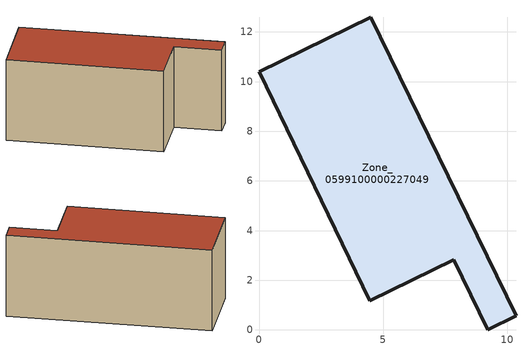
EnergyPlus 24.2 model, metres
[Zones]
Zone_0599100000227049
 floor ground (C_G): 7.84,2.82 4.46,1.17 0,10.4 4.5,12.6 10.35,0.56 9.21,0 z0
 wall outside (C_F): 4.5,12.6 0,10.4 4.46,1.17 7.84,2.82 9.21,0 10.35,0.56 4.5,12.6 z0:5.71
 roof outside (C_R): 9.21,0 10.35,0.56 4.5,12.6 0,10.4 4.46,1.17 7.84,2.82 z5.71
[BUILDING]
Pand.0599100000227049: North Axis=0; Terrain=City; Loads Convergence Tolerance Value=0.04; Temperature Convergence Tolerance Value=0.4; Solar Distribution=FullExterior; Maximum Number of Warmup Days=25; Minimum Number of Warmup Days=1
[Site:Location]
Rotterdam.The.Hague.AP_ZH_NLD Design_Conditions: Latitude=51.96; Longitude=4.45; Time Zone=1; Elevation=-4.5
[SITE:GROUNDTEMPERATURE:BUILDINGSURFACE]
18, 18, 18, 18, 18, 18, 18, 18, 18, 18, 18, 18
[MATERIAL] Thermal Absorptance=0.9; Solar Absorptance=0.7; Visible Absorptance=0.7
Name | Roughness | Thickness | Conductivity | Density | Specific Heat
G.TI.1946-1964 | MediumSmooth | 0.15 | 1 | 540 | 1210
F.TI.1946-1964 | Rough | 0.3 | 0.857143 | 1920 | 840
R.TI.1946-1964 | MediumRough | 0.2 | 0.277778 | 1500 | 1000
[CONSTRUCTION]
C_G: G.TI.1946-1964
C_F: F.TI.1946-1964
C_R: R.TI.1946-1964
[ZONE]
Zone_0599100000227049: Type=1; Multiplier=1; Ceiling Height=Autocalculate; Volume=Autocalculate; Floor Area=autocalculate; Part of Total Floor Area=Yes
[ZONEINFILTRATION:DESIGNFLOWRATE]
Infil_Zone_0599100000227049: Zone or ZoneList or Space or SpaceList=Zone_0599100000227049; Schedule=AlwaysOn; Design Flow Rate Calculation Method=Flow/Area; Flow Rate per Floor Area=0.003; Constant Term Coefficient=1; Temperature Term Coefficient=0; Velocity Term Coefficient=0; Velocity Squared Term Coefficient=0
[HVACTEMPLATE:ZONE:IDEALLOADSAIRSYSTEM]
Zone_0599100000227049: Maximum Heating Supply Air Temperature=50; Minimum Cooling Supply Air Temperature=13; Maximum Heating Supply Air Humidity Ratio=0.0156; Minimum Cooling Supply Air Humidity Ratio=0.0077; Heating Limit=NoLimit; Cooling Limit=NoLimit; Dehumidification Control Type=ConstantSensibleHeatRatio; Cooling Sensible Heat Ratio=0.7; Dehumidification Setpoint=60; Humidification Control Type=None; Humidification Setpoint=30; Outdoor Air Method=None; Outdoor Air Flow Rate per Person=0.00944; Outdoor Air Flow Rate per Zone Floor Area=0; Outdoor Air Flow Rate per Zone=0; Demand Controlled Ventilation Type=None; Outdoor Air Economizer Type=NoEconomizer; Heat Recovery Type=None; Sensible Heat Recovery Effectiveness=0.7; Latent Heat Recovery Effectiveness=0.65
[ZONECONTROL:THERMOSTAT]
ThermostatControl_Zone_0599100000227049: Zone or ZoneList=Zone_0599100000227049; Control Type Schedule=DualSetpointControlType; Control 1=Thermostat_Zone_0599100000227049; Temperature Difference Between Cutout And Setpoint=0
[THERMOSTATSETPOINT:DUALSETPOINT]
Thermostat_Zone_0599100000227049: Heating Setpoint Temperature Schedule=HeatingSetpoint_Zone_0599100000227049; Cooling Setpoint Temperature Schedule=CoolingSetpoint_Zone_0599100000227049
[SCHEDULE:COMPACT]
HeatingSetpoint_Zone_0599100000227049: Through: 12/31, For: AllDays, Until: 24:00, 21
CoolingSetpoint_Zone_0599100000227049: Through: 12/31, For: AllDays, Until: 24:00, 24
DualSetpointControlType: Through: 12/31, For: AllDays, Until: 24:00, 4
AlwaysOn: Through: 12/31, For: AllDays, Until: 24:00, 1
